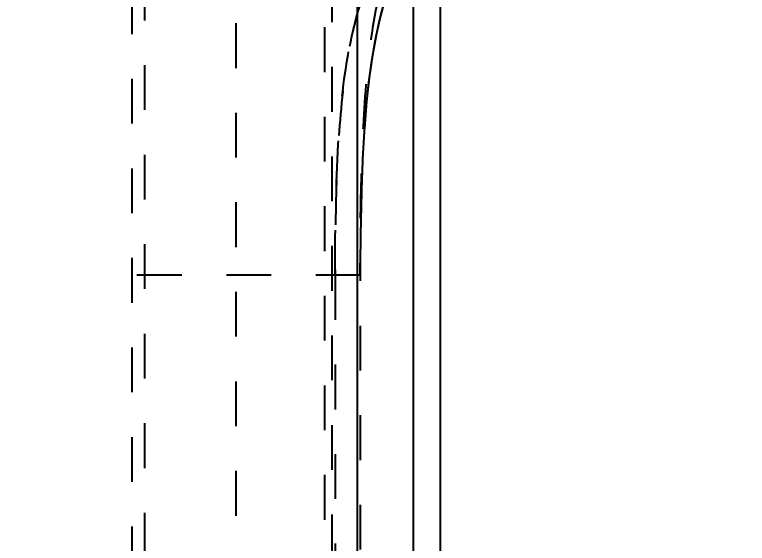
# Model space of a CAD drawing. Header units: millimetres. Extents: x 1572 to 4063, y -10865 to -3081.
# Drawn here: x 2442.53 to 2469.28, y -6440.85 to -6421.56 of the extents above; entities that cross this region are included whole.
import ezdxf

# ---------------------------------------------------------------- set-up
doc = ezdxf.new("R2010")
doc.units = ezdxf.units.MM
doc.header["$LTSCALE"] = 16.335
doc.header["$PDMODE"] = 3
doc.header["$PDSIZE"] = 0.3125
doc.linetypes.add('HIDDEN', pattern=[0.2, 0.1, -0.1])
doc.layers.get('0').update_dxf_attribs({"linetype": 'CONTINUOUS'})
doc.layers.get('Defpoints').update_dxf_attribs({"linetype": 'CONTINUOUS'})
doc.layers.add('DEFAULT_2', color=8, linetype='HIDDEN')
doc.styles.get("Standard").update_dxf_attribs({"font": 'txt', "width": 0.8})
doc.dimstyles.new('ISO-25', dxfattribs={"dimtxt": 8, "dimasz": 6, "dimexe": 0, "dimexo": 0, "dimgap": 0, "dimtad": 1, "dimdsep": 46, "dimtxsty": 'Standard', "dimcen": 0, "dimclrd": 4, "dimclre": 4, "dimclrt": 6, "dimazin": 0, "dimtfac": 1, "dimtofl": 0, "dimtmove": 0, "dimatfit": 3, "dimfxl": 0, "dimarcsym": 0})

# ---------------------------------------------------------------- blocks, each defined once
blk = doc.blocks.new('*D820')
at = {"color": 4, "lineweight": -2, "transparency": 16777216}
for p, q in [((2451.531, -6455.623), (2467.758, -6455.056)), ((2451.531, -6458.764), (2467.758, -6459.33))]:
    blk.add_line(p, q, dxfattribs=at)
for start, end in [(7.61589, 13.23189), (346.76789, 352.38389)]:
    blk.add_arc((2406.557, -6457.193), 61.238, start, end, dxfattribs=at)
at = {"color": 4, "transparency": 16777216}
for points in [[(2468.251, -6448.993), (2466.258, -6449.161), (2467.758, -6455.056)], [(2466.258, -6465.225), (2468.251, -6465.393), (2467.758, -6459.33)]]:
    blk.add_solid(points, dxfattribs=at)
at = {"layer": 'Defpoints', "color": 0, "transparency": 16777216}
for p in [(2451.531, -6455.623), (2442.531, -6455.937), (2467.791, -6456.481), (2442.531, -6458.449), (2451.531, -6458.764)]:
    blk.add_point(p, dxfattribs=at)
at = {"color": 6, "transparency": 16777216, "insert": (2463.794, -6457.568), "char_height": 8, "attachment_point": 5, "rotation": 89.6245}
blk.add_mtext('4.00\\M+5A1E3', dxfattribs=at)

msp = doc.modelspace()

# ---------------------------------------------------------------- linework, layer by layer
at = {"color": 7, "linetype": 'Continuous'}
for p, q in [((2455.049, -6544.42), (2455.049, -6263.588)), ((2457.079, -6382.781), (2457.079, -6529.595)), ((2458.064, -6384.331), (2458.064, -6528.046))]:
    msp.add_line(p, q, dxfattribs=at)
at = {"layer": 'DEFAULT_2', "color": 8, "linetype": 'HIDDEN'}
for p, q in [((2447.275, -6403.802), (2447.275, -6484.455)), ((2446.808, -6404.303), (2446.808, -6483.953)), ((2450.605, -6405.541), (2450.604, -6482.715)), ((2453.843, -6408.953), (2453.843, -6479.303)), ((2454.114, -6420.202), (2454.114, -6468.054)), ((2455.256, -6426.627), (2455.315, -6425.63)), ((2455.216, -6427.572), (2455.259, -6426.564)), ((2455.188, -6428.553), (2455.218, -6427.532)), ((2455.161, -6457.416), (2455.162, -6430.616)), ((2455.162, -6431.063), (2446.808, -6431.063)), ((2454.227, -6431.063), (2454.227, -6457.193))]:
    msp.add_line(p, q, dxfattribs=at)
for points in [[(2455.309, -6425.72), (2455.389, -6424.731), (2455.484, -6423.866), (2455.602, -6423.036), (2455.749, -6422.241), (2455.928, -6421.484), (2456.145, -6420.769), (2456.405, -6420.102), (2456.713, -6419.493), (2457.072, -6418.957)], [(2455.841, -6421.83), (2456.01, -6421.192), (2456.207, -6420.596), (2456.433, -6420.04)], [(2455.378, -6424.852), (2455.464, -6424.027), (2455.569, -6423.246), (2455.694, -6422.513), (2455.841, -6421.83)], [(2455.162, -6430.663), (2455.171, -6429.581), (2455.189, -6428.538)]]:
    msp.add_lwpolyline(points, dxfattribs=at)
msp.add_arc((2468.301, -6425.233), 13.771, 164.5389, 167.3087, dxfattribs=at)
for points, knots in [([(2457.079, -6417.878), (2456.755, -6418.29), (2456.263, -6419.255), (2455.652, -6421.355), (2455.305, -6424.156), (2455.157, -6427.584), (2455.135, -6429.899), (2455.135, -6431.063)], [0, 0, 0, 0, 0.116486, 0.236914, 0.485522, 0.741095, 1, 1, 1, 1]), ([(2456.76, -6418.335), (2455.97, -6419.079), (2454.99, -6421.151), (2454.451, -6424.38), (2454.254, -6427.706), (2454.227, -6429.939), (2454.227, -6431.063)], [0, 0, 0, 0, 0.246216, 0.493187, 0.745102, 1, 1, 1, 1]), ([(2454.227, -6431.063), (2454.227, -6429.563), (2454.273, -6426.603), (2454.544, -6423.634), (2454.867, -6422.208)], [0, 0, 0, 0, 0.506303, 1, 1, 1, 1])]:
    msp.add_open_spline(points, degree=3, knots=knots, dxfattribs=at)

# ---------------------------------------------------------------- dimensions: what is measured, and where the dimension line sits
dim = msp.add_angular_dim_2l(base=(2467.791, -6456.481), line1=((2442.531, -6458.449), (2451.531, -6458.764)), line2=((2442.531, -6455.937), (2451.531, -6455.623)), dimstyle='ISO-25', override={"dimfxl": 1.25})
dim.commit()
dim.dimension.update_dxf_attribs({"geometry": '*D820', "text_midpoint": (2467.794, -6457.594), "dimtype": 162})

doc.saveas('drawing.dxf')
